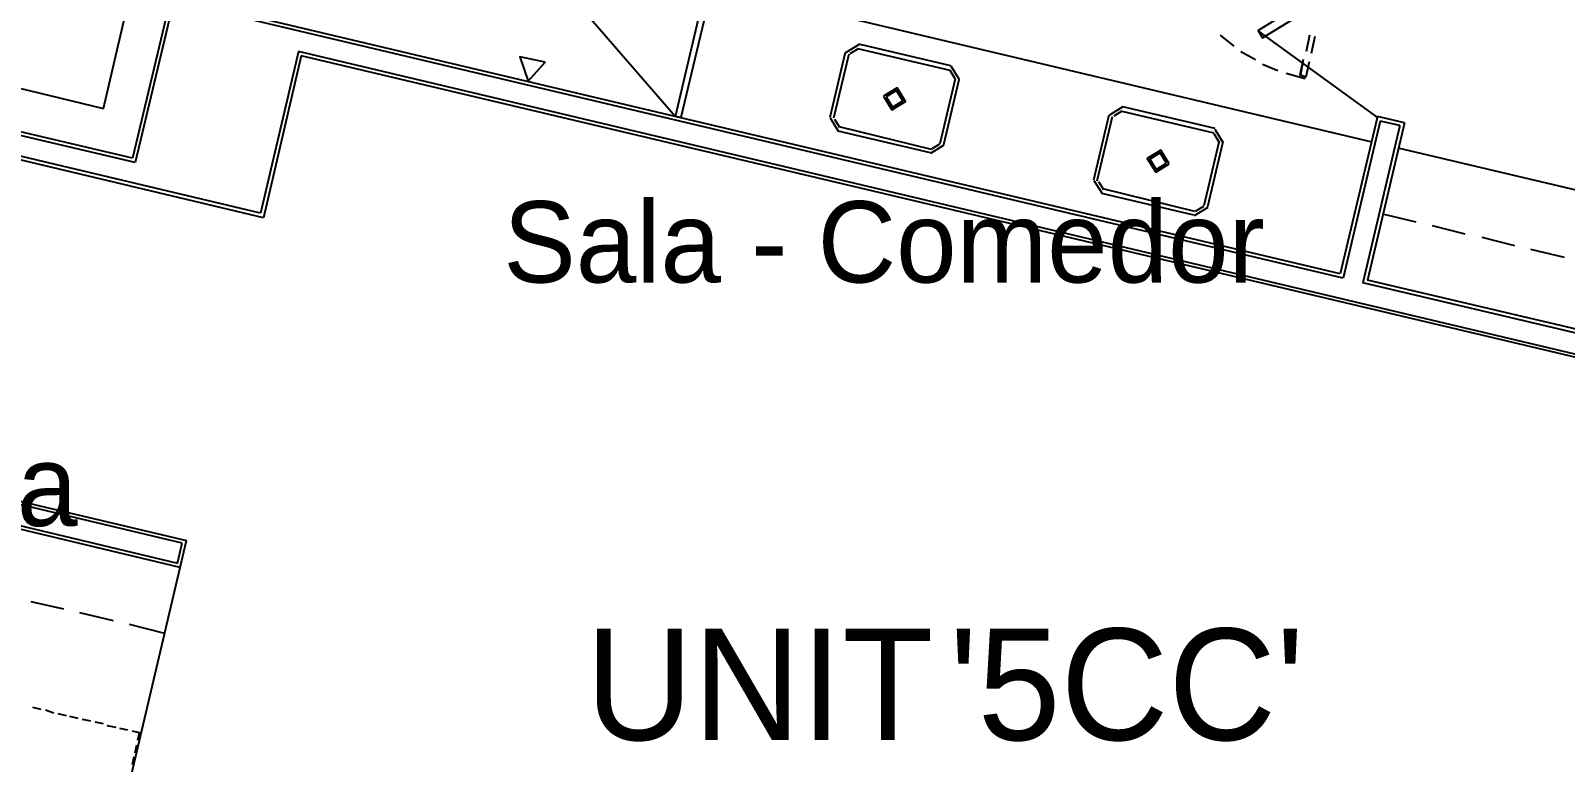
# Model space of a CAD drawing. Header units: feet. Extents: x -84 to 198, y -22 to 181.
# Drawn here: x 93.01 to 115.65, y 87.89 to 98.68 of the extents above; entities that cross this region are included whole.
import ezdxf
from ezdxf.enums import TextEntityAlignment as Align

# ---------------------------------------------------------------- set-up
doc = ezdxf.new("R2010")
doc.units = ezdxf.units.FT
for name, color, linetype in [('A-LINEA', 7, 'CONTINUOUS'), ('A-LINEA-FINA', 9, 'CONTINUOUS'), ('A-NOMBRE-ESPACIO', 2, 'CONTINUOUS'), ('A-TEXTO-PDF', 3, 'CONTINUOUS')]:
    doc.layers.add(name, color=color, linetype=linetype)

msp = doc.modelspace()

# ---------------------------------------------------------------- linework, layer by layer
at = {"layer": 'A-LINEA'}
for p, q in [((99.6933, 100.6844), (102.52, 97.4178)), ((95.3867, 100.2444), (94.5467, 96.7378)), ((103.0667, 99.3511), (112.8, 97.0444)), ((112.3733, 95.0311), (95.4133, 99.0444)), ((112.3333, 95.0978), (95.4667, 99.0844)), ((110.56, 98.6178), (110.76, 98.4578)), ((110.56, 98.6178), (110.76, 98.4578)), ((111.1291, 98.6694), (112.8877, 97.4005)), ((111.88, 98.6178), (111.8267, 98.3778)), ((111.88, 98.6178), (111.8267, 98.3778)), ((111.9067, 98.3511), (111.96, 98.6044)), ((111.9067, 98.3511), (111.96, 98.6044)), ((96.96, 98.3778), (96.4, 95.9911)), ((97, 98.3111), (96.44, 95.9244)), ((118.1067, 93.3644), (96.96, 98.3778)), ((118.1467, 93.3111), (97, 98.3111)), ((105.0267, 98.3644), (104.8, 97.4044)), ((105.08, 98.3378), (104.8533, 97.3911)), ((105.2317, 98.48), (105.0311, 98.3561)), ((105.2164, 98.4151), (105.096, 98.3408)), ((106.5733, 98.0978), (105.2133, 98.4178)), ((106.5867, 98.1644), (105.2267, 98.4844)), ((110.8667, 98.3778), (111.08, 98.2578)), ((110.8667, 98.3778), (111.08, 98.2578)), ((106.6506, 97.9748), (106.5764, 98.0951)), ((106.7155, 97.9594), (106.5917, 98.16)), ((111.1867, 98.1911), (111.4133, 98.0978)), ((111.1867, 98.1911), (111.4133, 98.0978)), ((111.8267, 98.0044), (111.88, 98.2311)), ((111.8267, 98.0044), (111.88, 98.2311)), ((92.1333, 98.0044), (94.08, 97.5378)), ((106.4267, 97.0178), (106.6533, 97.9778)), ((106.48, 97.0044), (106.7067, 97.9644)), ((111.5333, 98.0578), (111.8133, 97.9778)), ((111.5333, 98.0578), (111.8133, 97.9778)), ((96.44, 95.9244), (88.5867, 97.7911)), ((96.4, 95.9911), (88.6533, 97.8311)), ((94.5467, 96.7378), (91.2, 97.5244)), ((94.5067, 96.8044), (91.2667, 97.5644)), ((104.8045, 97.3961), (104.9283, 97.1956)), ((108.6933, 96.4844), (108.92, 97.4444)), ((108.7467, 96.4711), (108.9733, 97.4178)), ((109.125, 97.56), (108.9245, 97.4361)), ((109.1097, 97.4951), (108.9894, 97.4208)), ((109.1067, 97.4978), (110.4667, 97.1778)), ((109.12, 97.5644), (110.48, 97.2444)), ((112.88, 97.4178), (112.3333, 95.0978)), ((113.28, 97.3244), (112.88, 97.4178)), ((104.8694, 97.3808), (104.9436, 97.2605)), ((104.92, 97.2044), (106.28, 96.8844)), ((104.9333, 97.2711), (106.2933, 96.9378)), ((110.544, 97.0414), (110.4697, 97.1618)), ((110.6089, 97.0261), (110.485, 97.2266)), ((112.92, 97.3511), (112.3733, 95.0311)), ((113.2133, 97.2844), (112.6667, 94.9644)), ((113.28, 97.3244), (112.7333, 95.0044)), ((113.2133, 97.2844), (112.92, 97.3511)), ((106.2883, 96.8756), (106.4889, 96.9994)), ((106.3036, 96.9405), (106.424, 97.0148)), ((110.5467, 97.0578), (110.32, 96.0978)), ((110.6, 97.0444), (110.3733, 96.0844)), ((118.0533, 95.8044), (113.1867, 96.9511)), ((108.6978, 96.4761), (108.8216, 96.2756)), ((108.7627, 96.4608), (108.837, 96.3405)), ((110.1733, 95.9644), (108.8133, 96.2844)), ((110.1867, 96.0178), (108.8267, 96.3511)), ((110.1816, 95.9556), (110.3822, 96.0794)), ((110.197, 96.0205), (110.3173, 96.0948)), ((113.4533, 95.8578), (112.96, 95.9778)), ((114.1733, 95.6844), (113.6933, 95.8044)), ((114.9067, 95.5111), (114.4267, 95.6311)), ((115.64, 95.3378), (115.1467, 95.4578)), ((117.64, 93.7911), (112.6667, 94.9644)), ((117.6, 93.8578), (112.7333, 95.0044)), ((87.4667, 93.0178), (95.3067, 91.1644)), ((95.24, 91.1244), (87.5067, 92.9644)), ((95.2133, 90.7644), (87.3733, 92.6311)), ((87.4267, 92.6711), (95.1733, 90.8311)), ((95.1733, 90.8311), (95.24, 91.1244)), ((95.2133, 90.7644), (95.3067, 91.1644)), ((93.36, 82.9111), (95.2133, 90.7644)), ((93.4933, 90.1511), (93.0133, 90.2578)), ((94.2267, 89.9778), (93.7333, 90.0978)), ((94.9867, 89.7911), (94.4667, 89.9244)), ((93.16, 88.6711), (93.04, 88.6978)), ((93.3467, 88.6178), (93.2267, 88.6578)), ((93.5333, 88.5778), (93.4133, 88.6044)), ((93.7067, 88.5378), (93.5867, 88.5644)), ((93.8933, 88.4978), (93.7733, 88.5244)), ((94.08, 88.4578), (93.96, 88.4844)), ((94.2667, 88.4044), (94.1333, 88.4311)), ((94.44, 88.3644), (94.32, 88.3911)), ((94.5467, 88.0311), (94.5733, 88.1511)), ((94.5067, 87.8578), (94.5333, 87.9778))]:
    msp.add_line(p, q, dxfattribs=at)
for points in [[(95.08, 100.2711), (95.32, 100.2044), (94.5067, 96.8044)], [(113.5333, 100.1644), (111.12, 98.6844), (111.1867, 98.5778), (113.6, 100.0578), (113.5333, 100.1644)], [(94.08, 97.5378), (94.5333, 99.4844), (92.5867, 99.9511), (92.1333, 98.0044)], [(102.52, 97.4178), (103.04, 99.6178), (103.12, 99.5911), (102.6, 97.4044), (102.52, 97.4178)], [(111.7867, 98.2578), (111.7333, 98.0311), (111.8267, 98.0044)], [(111.7867, 98.2578), (111.7467, 98.0311), (111.8267, 98.0044)], [(105.5911, 97.7161), (105.715, 97.5156), (105.9155, 97.6394), (105.7917, 97.84), (105.5911, 97.7161)], [(105.6301, 97.7069), (105.7242, 97.5545), (105.8766, 97.6486), (105.7825, 97.801), (105.6301, 97.7069)], [(102.5733, 97.4578), (102.5733, 97.4578), (102.5733, 97.4578)], [(109.8089, 96.7194), (109.685, 96.92), (109.4845, 96.7961), (109.6083, 96.5956), (109.8089, 96.7194)], [(109.7699, 96.7286), (109.6758, 96.881), (109.5234, 96.7869), (109.6175, 96.6345), (109.7699, 96.7286)], [(94.5867, 88.2178), (94.6133, 88.3244), (94.5067, 88.3511)]]:
    msp.add_lwpolyline(points, dxfattribs=at)
at = {"layer": 'A-LINEA-FINA'}
msp.add_lwpolyline([(100.6, 98.2178), (100.2267, 98.2978), (100.3467, 97.9378), (100.6, 98.2178), (100.6, 98.2178)], dxfattribs=at)

# ---------------------------------------------------------------- texts
at = {"layer": 'A-NOMBRE-ESPACIO'}
for s, p in [('Sala - Comedor', (105.6, 94.9689)), ('Cocina', (91.2, 91.3778))]:
    msp.add_text(s, height=1.2, dxfattribs=at).set_placement(p, align=Align.CENTER)
at = {"layer": 'A-TEXTO-PDF'}
for s, p in [('UNIT', (103.7601, 88.2185)), ("'5CC'", (109.1827, 88.2185))]:
    msp.add_text(s, height=1.646, dxfattribs=at).set_placement(p, align=Align.CENTER)

doc.saveas('drawing.dxf')
